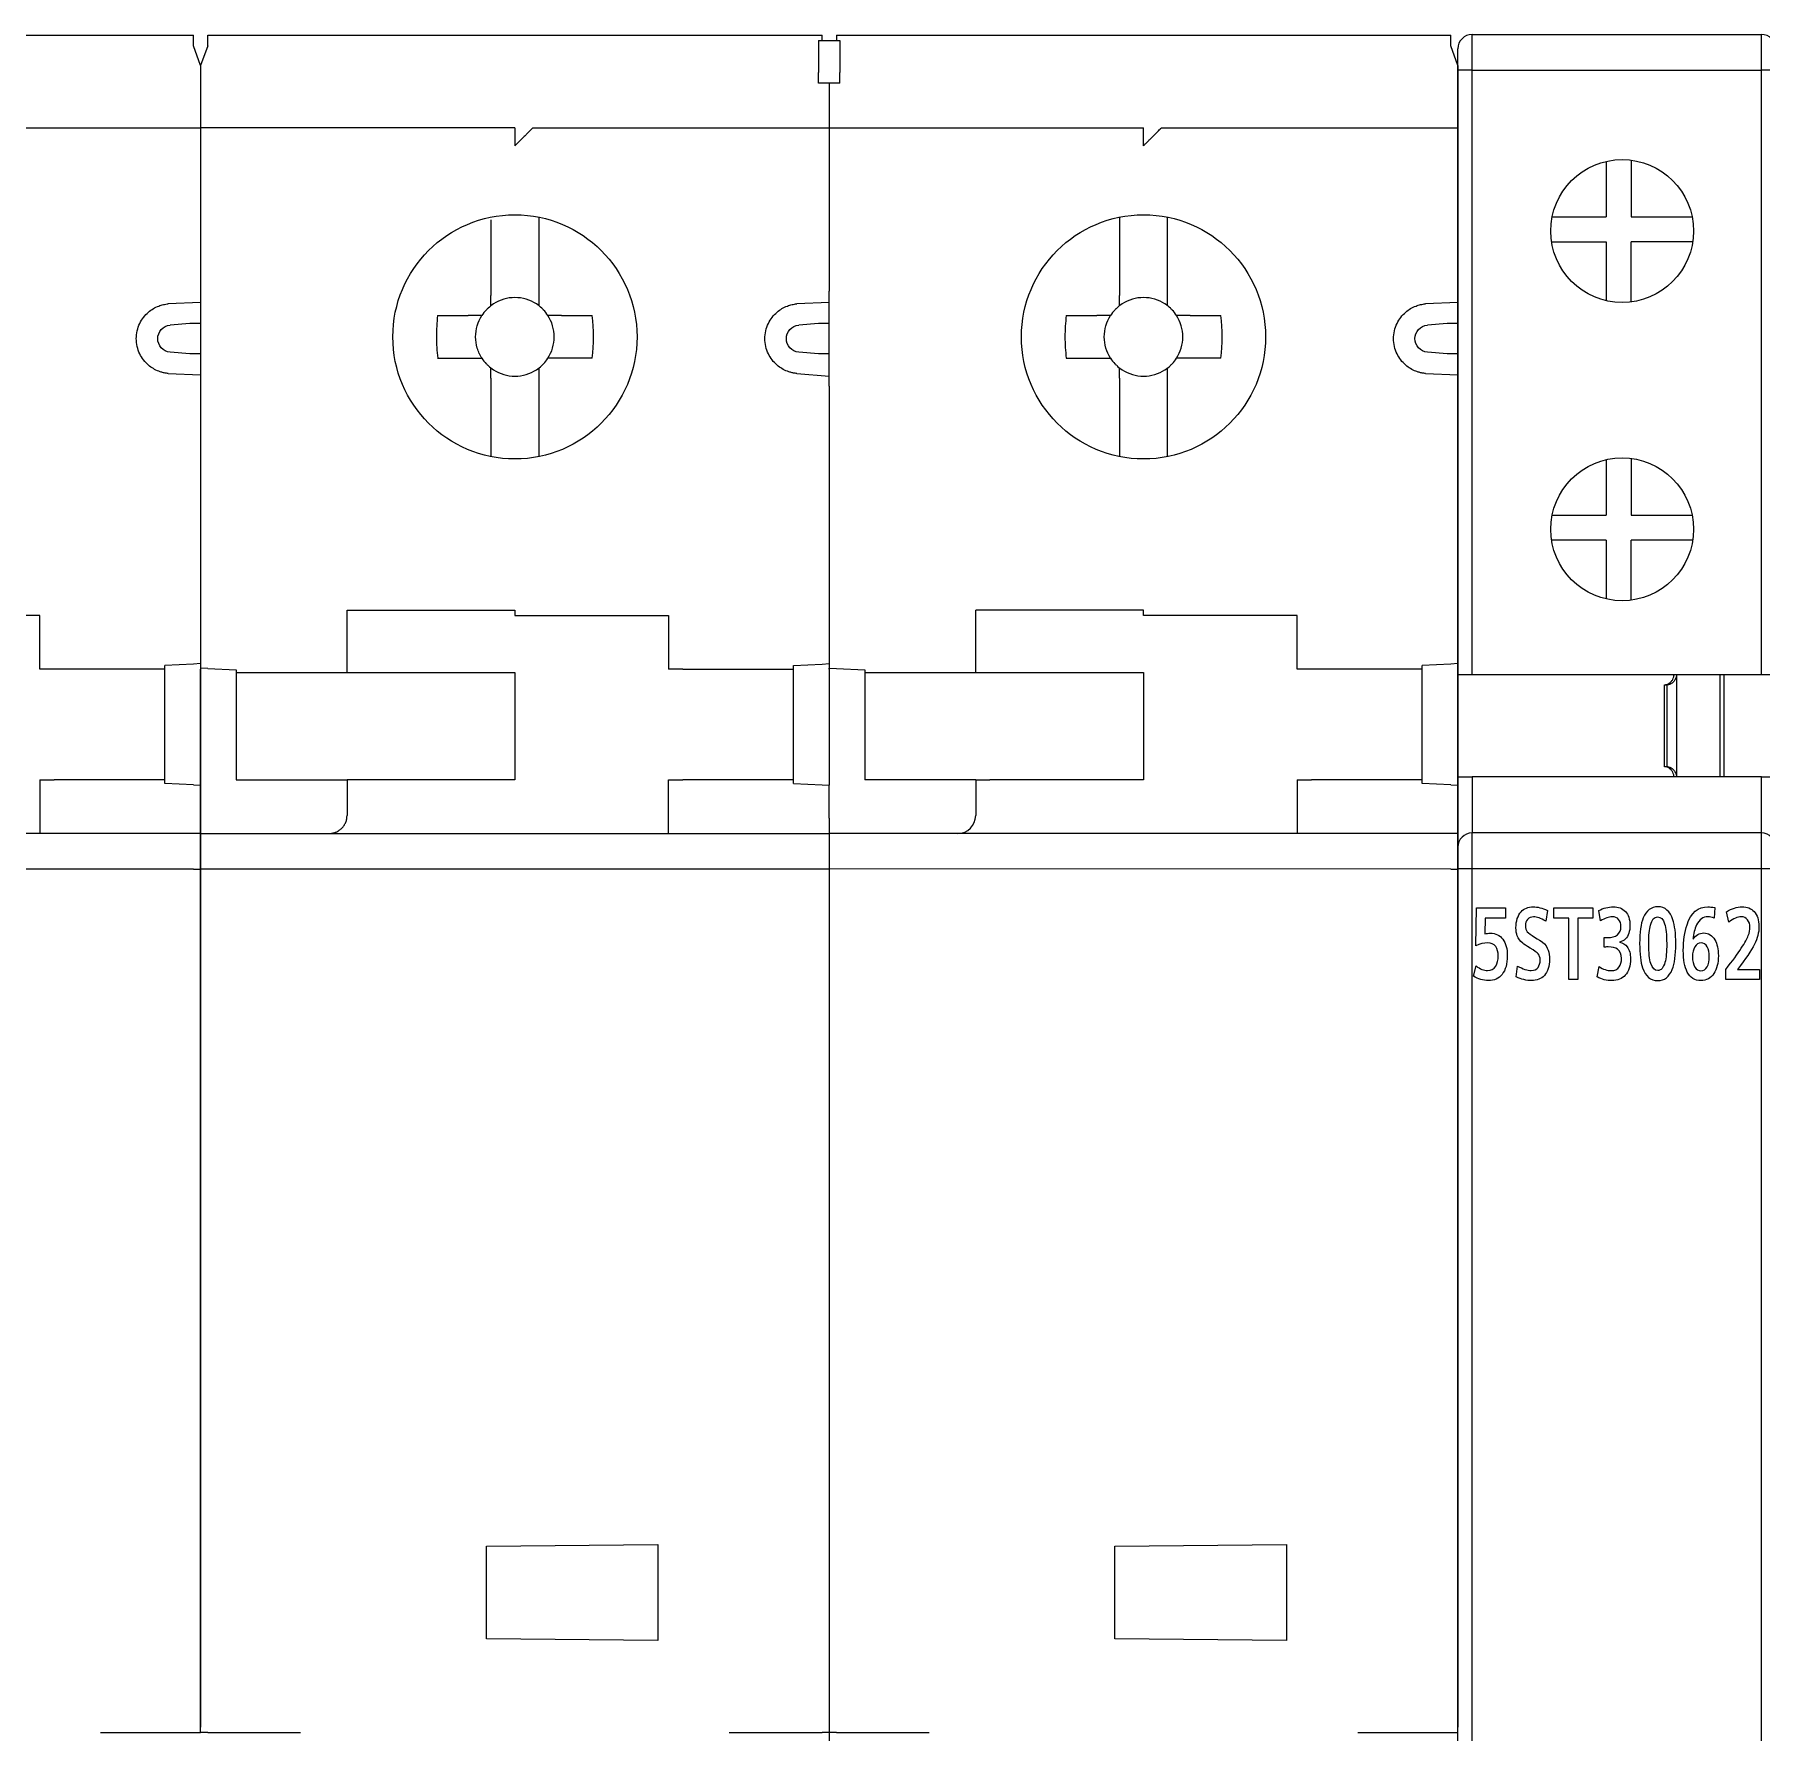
# Model space of a CAD drawing. Header units: millimetres. Extents: x 1359 to 3577, y 1336 to 3557.
# Drawn here: x 2552.13 to 2600.48, y 2729.81 to 2777.34 of the extents above; entities that cross this region are included whole.
import ezdxf

# ---------------------------------------------------------------- set-up
doc = ezdxf.new("R2010")
doc.units = ezdxf.units.MM
doc.layers.add('000-PI-Oprema', color=30, linetype='Continuous', lineweight=5)

msp = doc.modelspace()

# ---------------------------------------------------------------- linework, layer by layer
at = {"layer": '000-PI-Oprema', "color": 0, "lineweight": 0}
for p, q in [((2551.796, 2777.331), (2556.576, 2777.331)), ((2556.976, 2777.331), (2561.776, 2777.331)), ((2561.776, 2777.331), (2569.396, 2777.331)), ((2569.396, 2777.331), (2574.176, 2777.331)), ((2574.576, 2777.331), (2579.376, 2777.331)), ((2579.376, 2777.331), (2586.996, 2777.331)), ((2586.996, 2777.331), (2591.776, 2777.331)), ((2556.776, 2776.481), (2556.576, 2777.031)), ((2556.976, 2777.031), (2556.776, 2776.481)), ((2574.076, 2777.181), (2574.176, 2777.181)), ((2574.176, 2777.181), (2574.576, 2777.181)), ((2574.576, 2777.181), (2574.676, 2777.181)), ((2591.976, 2776.481), (2591.776, 2777.031)), ((2556.776, 2776.481), (2556.776, 2773.881)), ((2556.776, 2776.481), (2556.776, 2773.881)), ((2574.076, 2775.981), (2574.076, 2776.281)), ((2574.676, 2775.981), (2574.676, 2776.281)), ((2591.976, 2776.481), (2591.976, 2773.881)), ((2574.676, 2775.981), (2574.076, 2775.981)), ((2574.376, 2775.981), (2574.376, 2770.161)), ((2548.476, 2774.731), (2556.776, 2774.731)), ((2565.576, 2774.731), (2556.776, 2774.731)), ((2566.076, 2774.731), (2574.176, 2774.731)), ((2574.176, 2774.731), (2583.176, 2774.731)), ((2583.676, 2774.731), (2591.976, 2774.731)), ((2556.776, 2773.881), (2556.776, 2759.61)), ((2556.776, 2773.881), (2556.776, 2770.161)), ((2591.976, 2773.881), (2591.976, 2770.161)), ((2564.901, 2772.157), (2564.901, 2770.038)), ((2566.251, 2772.157), (2566.251, 2772.232)), ((2566.251, 2770.038), (2566.251, 2772.157)), ((2582.501, 2772.232), (2582.501, 2772.157)), ((2582.501, 2772.157), (2582.501, 2770.038)), ((2583.851, 2772.157), (2583.851, 2772.232)), ((2583.851, 2770.038), (2583.851, 2772.157)), ((2564.901, 2769.75), (2564.901, 2770.038)), ((2566.251, 2769.75), (2566.251, 2770.038)), ((2574.376, 2767.501), (2574.376, 2770.161)), ((2582.501, 2769.75), (2582.501, 2770.038)), ((2583.851, 2769.75), (2583.851, 2770.038)), ((2556.776, 2769.844), (2555.87, 2769.806)), ((2556.776, 2769.531), (2556.771, 2769.518)), ((2574.376, 2769.844), (2573.47, 2769.806)), ((2591.976, 2769.844), (2591.07, 2769.806)), ((2556.476, 2769.257), (2555.922, 2769.209)), ((2556.776, 2769.257), (2556.776, 2768.405)), ((2563.412, 2769.481), (2564.27, 2769.481)), ((2566.882, 2769.481), (2567.74, 2769.481)), ((2574.076, 2769.257), (2573.522, 2769.209)), ((2581.012, 2769.481), (2581.87, 2769.481)), ((2584.482, 2769.481), (2585.34, 2769.481)), ((2591.676, 2769.257), (2591.122, 2769.209)), ((2591.976, 2769.257), (2591.976, 2768.405)), ((2556.476, 2768.405), (2555.922, 2768.454)), ((2563.412, 2768.281), (2564.27, 2768.281)), ((2567.74, 2768.281), (2566.882, 2768.281)), ((2574.076, 2768.405), (2573.522, 2768.454)), ((2581.012, 2768.281), (2581.87, 2768.281)), ((2585.34, 2768.281), (2584.482, 2768.281)), ((2591.676, 2768.405), (2591.122, 2768.454)), ((2555.87, 2767.856), (2556.776, 2767.818)), ((2564.901, 2767.725), (2564.901, 2768.013)), ((2564.901, 2767.725), (2564.901, 2765.605)), ((2566.251, 2767.725), (2566.251, 2768.013)), ((2566.251, 2765.605), (2566.251, 2767.725)), ((2573.47, 2767.856), (2574.376, 2767.777)), ((2582.501, 2767.725), (2582.501, 2768.013)), ((2582.501, 2767.725), (2582.501, 2765.605)), ((2583.851, 2767.725), (2583.851, 2768.013)), ((2583.851, 2765.605), (2583.851, 2767.725)), ((2591.07, 2767.856), (2591.976, 2767.818)), ((2556.776, 2767.501), (2556.776, 2759.734)), ((2574.376, 2767.501), (2574.376, 2759.734)), ((2591.976, 2767.501), (2591.976, 2759.734)), ((2564.901, 2765.605), (2564.901, 2765.531)), ((2566.251, 2765.531), (2566.251, 2765.605)), ((2582.501, 2765.605), (2582.501, 2765.531)), ((2583.851, 2765.531), (2583.851, 2765.605)), ((2556.776, 2763.581), (2556.771, 2763.586)), ((2556.781, 2763.381), (2556.776, 2763.381)), ((2591.981, 2763.381), (2591.976, 2763.381)), ((2552.276, 2761.081), (2547.976, 2761.081)), ((2552.276, 2759.581), (2552.276, 2761.081)), ((2560.876, 2761.231), (2565.576, 2761.231)), ((2560.876, 2759.481), (2560.876, 2761.231)), ((2565.576, 2761.231), (2565.576, 2761.081)), ((2565.576, 2761.081), (2569.876, 2761.081)), ((2569.876, 2761.081), (2569.876, 2759.581)), ((2583.176, 2761.231), (2578.476, 2761.231)), ((2578.476, 2759.481), (2578.476, 2761.231)), ((2583.176, 2761.081), (2583.176, 2761.231)), ((2587.476, 2761.081), (2583.176, 2761.081)), ((2587.476, 2759.581), (2587.476, 2761.081)), ((2552.676, 2759.581), (2552.276, 2759.581)), ((2555.776, 2759.581), (2552.676, 2759.581)), ((2556.576, 2759.723), (2555.776, 2759.681)), ((2555.776, 2759.581), (2555.776, 2759.681)), ((2555.776, 2756.481), (2555.776, 2759.581)), ((2556.776, 2759.734), (2556.576, 2759.723)), ((2556.776, 2759.734), (2556.776, 2756.329)), ((2556.976, 2759.599), (2556.776, 2759.61)), ((2556.776, 2755.405), (2556.776, 2759.581)), ((2556.976, 2759.599), (2557.776, 2759.557)), ((2557.776, 2759.557), (2557.776, 2759.481)), ((2557.776, 2759.481), (2560.876, 2759.481)), ((2557.776, 2759.481), (2557.776, 2756.481)), ((2560.876, 2759.481), (2561.276, 2759.481)), ((2561.276, 2759.481), (2565.576, 2759.481)), ((2565.576, 2759.481), (2565.576, 2756.481)), ((2570.276, 2759.581), (2569.876, 2759.581)), ((2570.276, 2759.581), (2573.376, 2759.581)), ((2573.376, 2759.681), (2574.176, 2759.723)), ((2573.376, 2759.581), (2573.376, 2759.681)), ((2573.376, 2756.481), (2573.376, 2759.581)), ((2574.176, 2759.723), (2574.376, 2759.734)), ((2574.376, 2759.734), (2574.376, 2759.61)), ((2574.376, 2759.61), (2574.576, 2759.599)), ((2574.376, 2759.581), (2574.376, 2759.61)), ((2574.376, 2759.581), (2574.376, 2756.329)), ((2574.576, 2759.599), (2575.376, 2759.557)), ((2575.376, 2759.557), (2575.376, 2759.481)), ((2575.376, 2759.481), (2578.476, 2759.481)), ((2575.376, 2759.481), (2575.376, 2756.481)), ((2578.476, 2759.481), (2578.876, 2759.481)), ((2578.876, 2759.481), (2583.176, 2759.481)), ((2583.176, 2759.481), (2583.176, 2756.481)), ((2587.876, 2759.581), (2587.476, 2759.581)), ((2590.976, 2759.581), (2587.876, 2759.581)), ((2591.776, 2759.723), (2590.976, 2759.681)), ((2590.976, 2759.581), (2590.976, 2759.681)), ((2590.976, 2756.481), (2590.976, 2759.581)), ((2591.976, 2759.734), (2591.776, 2759.723)), ((2591.976, 2759.734), (2591.976, 2756.329)), ((2556.771, 2758.576), (2556.776, 2758.581)), ((2556.776, 2758.781), (2556.781, 2758.781)), ((2591.976, 2758.781), (2591.981, 2758.781)), ((2552.276, 2756.481), (2552.676, 2756.481)), ((2552.276, 2756.481), (2552.276, 2754.981)), ((2555.776, 2756.481), (2552.676, 2756.481)), ((2555.776, 2756.381), (2555.776, 2756.481)), ((2557.776, 2756.481), (2560.876, 2756.481)), ((2561.276, 2756.481), (2560.876, 2756.481)), ((2560.876, 2756.481), (2560.876, 2755.481)), ((2565.576, 2756.481), (2561.276, 2756.481)), ((2569.876, 2756.481), (2570.276, 2756.481)), ((2569.876, 2754.981), (2569.876, 2756.481)), ((2573.376, 2756.481), (2570.276, 2756.481)), ((2573.376, 2756.381), (2573.376, 2756.481)), ((2578.476, 2756.481), (2575.376, 2756.481)), ((2578.476, 2756.481), (2578.876, 2756.481)), ((2578.476, 2756.481), (2578.476, 2755.481)), ((2583.176, 2756.481), (2578.876, 2756.481)), ((2587.476, 2756.481), (2587.876, 2756.481)), ((2587.476, 2756.481), (2587.476, 2754.981)), ((2590.976, 2756.481), (2587.876, 2756.481)), ((2590.976, 2756.381), (2590.976, 2756.481)), ((2556.576, 2756.339), (2555.776, 2756.381)), ((2556.576, 2756.339), (2556.776, 2756.329)), ((2556.776, 2756.329), (2556.776, 2754.131)), ((2573.376, 2756.381), (2574.176, 2756.339)), ((2574.176, 2756.339), (2574.376, 2756.329)), ((2574.376, 2755.405), (2574.376, 2756.329)), ((2591.776, 2756.339), (2590.976, 2756.381)), ((2591.776, 2756.339), (2591.976, 2756.329)), ((2591.976, 2756.329), (2591.976, 2754.131)), ((2556.776, 2754.131), (2556.776, 2755.405)), ((2574.376, 2755.405), (2574.376, 2754.131)), ((2556.776, 2754.981), (2539.176, 2754.981)), ((2556.776, 2754.981), (2574.376, 2754.981)), ((2591.976, 2754.981), (2574.376, 2754.981)), ((2556.776, 2729.814), (2556.776, 2754.131)), ((2556.776, 2754.131), (2556.776, 2729.964)), ((2574.376, 2754.131), (2574.376, 2753.981)), ((2591.976, 2754.131), (2591.976, 2729.964)), ((2556.576, 2753.981), (2539.176, 2753.986)), ((2556.576, 2753.981), (2556.776, 2753.981)), ((2574.176, 2753.981), (2556.776, 2753.981)), ((2574.376, 2753.981), (2574.176, 2753.981)), ((2591.776, 2753.981), (2574.376, 2753.986)), ((2574.376, 2753.981), (2574.376, 2729.814)), ((2591.776, 2753.981), (2591.976, 2753.981)), ((2556.776, 2749.281), (2556.781, 2749.281)), ((2591.976, 2749.281), (2591.981, 2749.281)), ((2556.771, 2749.076), (2556.776, 2749.081)), ((2556.776, 2747.531), (2556.771, 2747.531)), ((2556.776, 2746.931), (2556.771, 2746.936)), ((2556.781, 2746.936), (2556.776, 2746.931)), ((2591.981, 2746.936), (2591.976, 2746.931)), ((2556.776, 2739.829), (2556.774, 2739.834)), ((2556.776, 2739.531), (2556.781, 2739.526)), ((2591.976, 2739.531), (2591.981, 2739.526)), ((2556.771, 2738.195), (2556.776, 2738.181)), ((2556.776, 2738.281), (2556.781, 2738.295)), ((2591.976, 2738.281), (2591.981, 2738.295)), ((2564.776, 2735.031), (2569.576, 2735.073)), ((2564.776, 2732.431), (2564.776, 2735.031)), ((2569.576, 2735.073), (2569.576, 2732.389)), ((2582.376, 2735.031), (2587.176, 2735.073)), ((2582.376, 2732.431), (2582.376, 2735.031)), ((2587.176, 2735.073), (2587.176, 2732.389)), ((2569.576, 2732.389), (2564.776, 2732.431)), ((2587.176, 2732.389), (2582.376, 2732.431)), ((2553.976, 2729.814), (2556.576, 2729.814)), ((2556.576, 2729.814), (2556.776, 2729.814)), ((2556.976, 2729.814), (2556.776, 2729.814)), ((2556.976, 2729.814), (2559.576, 2729.814)), ((2571.576, 2729.814), (2574.176, 2729.814)), ((2574.376, 2729.814), (2574.176, 2729.814)), ((2574.376, 2729.814), (2574.376, 2728.572)), ((2574.576, 2729.814), (2574.376, 2729.814)), ((2574.576, 2729.814), (2577.176, 2729.814)), ((2589.176, 2729.814), (2591.776, 2729.814)), ((2591.776, 2729.814), (2591.976, 2729.814))]:
    msp.add_line(p, q, dxfattribs=at)
at = {"layer": '000-PI-Oprema', "color": 0, "linetype": 'ByBlock', "lineweight": 0}
for p, q in [((2592.376, 2777.344), (2600.476, 2777.344)), ((2592.376, 2776.344), (2592.376, 2777.344)), ((2600.476, 2776.344), (2600.476, 2777.344)), ((2591.976, 2776.344), (2591.976, 2776.944)), ((2591.976, 2759.419), (2591.976, 2776.344)), ((2592.376, 2776.344), (2591.976, 2776.344)), ((2592.376, 2759.419), (2592.376, 2776.344)), ((2592.376, 2776.344), (2600.476, 2776.344)), ((2600.476, 2759.419), (2600.476, 2776.344)), ((2600.876, 2776.344), (2600.476, 2776.344)), ((2596.125, 2773.792), (2596.125, 2772.244)), ((2596.825, 2773.828), (2596.825, 2772.244)), ((2594.617, 2772.244), (2596.125, 2772.244)), ((2596.825, 2772.244), (2598.536, 2772.244)), ((2594.599, 2771.544), (2596.125, 2771.544)), ((2596.125, 2771.544), (2596.125, 2769.895)), ((2596.825, 2769.86), (2596.825, 2771.544)), ((2598.554, 2771.544), (2596.825, 2771.544)), ((2596.125, 2765.442), (2596.125, 2763.894)), ((2596.825, 2765.478), (2596.825, 2763.894)), ((2594.617, 2763.894), (2596.125, 2763.894)), ((2596.825, 2763.894), (2598.536, 2763.894)), ((2596.125, 2763.194), (2594.599, 2763.194)), ((2596.125, 2763.194), (2596.125, 2761.545)), ((2598.554, 2763.194), (2596.825, 2763.194)), ((2596.825, 2761.51), (2596.825, 2763.194)), ((2592.376, 2759.419), (2591.976, 2759.419)), ((2591.976, 2759.144), (2591.976, 2759.419)), ((2600.476, 2759.419), (2592.376, 2759.419)), ((2598.099, 2759.419), (2598.099, 2756.569)), ((2599.321, 2756.569), (2599.321, 2759.419)), ((2599.426, 2759.419), (2599.426, 2756.569)), ((2600.876, 2759.419), (2600.476, 2759.419)), ((2591.976, 2756.569), (2591.976, 2759.144)), ((2597.766, 2756.844), (2597.766, 2759.144)), ((2597.766, 2759.144), (2597.837, 2759.144)), ((2597.837, 2756.844), (2597.837, 2759.144)), ((2597.852, 2759.144), (2597.837, 2759.144)), ((2591.976, 2754.594), (2591.976, 2756.569)), ((2591.976, 2756.569), (2592.376, 2756.569)), ((2600.476, 2756.569), (2592.376, 2756.569)), ((2592.376, 2756.569), (2592.376, 2754.994)), ((2597.837, 2756.844), (2597.766, 2756.844)), ((2597.852, 2756.844), (2597.837, 2756.844)), ((2600.476, 2756.569), (2600.876, 2756.569)), ((2600.476, 2754.994), (2600.476, 2756.569)), ((2600.476, 2754.994), (2592.376, 2754.994)), ((2592.376, 2753.994), (2592.376, 2754.994)), ((2600.476, 2753.994), (2600.476, 2754.994)), ((2591.976, 2753.994), (2591.976, 2754.594)), ((2591.976, 2727.383), (2591.976, 2753.994)), ((2592.376, 2753.994), (2591.976, 2753.994)), ((2592.376, 2727.638), (2592.376, 2753.994)), ((2600.476, 2753.994), (2592.376, 2753.994)), ((2600.876, 2753.994), (2600.476, 2753.994)), ((2600.476, 2727.638), (2600.476, 2753.994)), ((2592.475, 2751.836), (2592.498, 2752.894)), ((2592.498, 2752.894), (2593.309, 2752.894)), ((2592.74, 2752.612), (2592.728, 2752.166)), ((2593.309, 2752.612), (2592.74, 2752.612)), ((2593.309, 2752.894), (2593.309, 2752.612)), ((2594.486, 2752.826), (2594.436, 2752.529)), ((2594.665, 2752.612), (2594.665, 2752.894)), ((2594.665, 2752.894), (2595.758, 2752.894)), ((2595.083, 2752.612), (2594.665, 2752.612)), ((2595.083, 2750.894), (2595.083, 2752.612)), ((2595.758, 2752.612), (2595.334, 2752.612)), ((2595.334, 2752.612), (2595.334, 2750.894)), ((2595.758, 2752.894), (2595.758, 2752.612)), ((2595.968, 2752.537), (2595.919, 2752.819)), ((2599.169, 2752.904), (2599.149, 2752.61)), ((2599.563, 2752.496), (2599.502, 2752.787)), ((2596.07, 2751.799), (2596.07, 2752.071)), ((2592.417, 2750.984), (2592.486, 2751.272)), ((2593.608, 2750.964), (2593.644, 2751.269)), ((2595.876, 2750.966), (2595.928, 2751.252)), ((2599.477, 2750.894), (2599.477, 2751.172)), ((2599.809, 2751.176), (2600.417, 2751.176)), ((2600.417, 2751.176), (2600.417, 2750.894)), ((2595.334, 2750.894), (2595.083, 2750.894)), ((2600.417, 2750.894), (2599.477, 2750.894))]:
    msp.add_line(p, q, dxfattribs=at)
for centre in [(2596.576, 2771.844), (2596.576, 2763.494)]:
    msp.add_circle(centre, 2, dxfattribs=at)
at = {"layer": '000-PI-Oprema', "color": 0, "lineweight": 0}
for centre in [(2565.576, 2768.881), (2583.176, 2768.881)]:
    msp.add_circle(centre, 3.418, dxfattribs=at)
at = {"layer": '000-PI-Oprema', "color": 0, "linetype": 'ByBlock', "lineweight": 0}
for centre, start, end in [((2592.376, 2776.944), 90, 180), ((2600.476, 2776.944), 0, 90), ((2592.376, 2754.594), 90, 180), ((2600.476, 2754.594), 0, 90)]:
    msp.add_arc(centre, 0.4, start, end, dxfattribs=at)
at = {"layer": '000-PI-Oprema', "color": 0, "lineweight": 0}
for centre, radius, start, end in [((2565.576, 2768.881), 1.1, 136.9319, 146.9443), ((2565.576, 2768.881), 1.1, 135, 136.9319), ((2565.576, 2768.881), 1.1, 123.0557, 133.0681), ((2565.576, 2768.881), 1.1, 46.9319, 56.9443), ((2565.576, 2768.881), 1.1, 45, 46.9319), ((2565.576, 2768.881), 1.1, 43.0681, 45), ((2565.576, 2768.881), 1.1, 33.0557, 43.0681), ((2583.176, 2768.881), 1.1, 136.9319, 146.9443), ((2583.176, 2768.881), 1.1, 135, 136.9319), ((2583.176, 2768.881), 1.1, 123.0557, 133.0681), ((2583.176, 2768.881), 1.1, 46.9319, 56.9443), ((2583.176, 2768.881), 1.1, 45, 46.9319), ((2583.176, 2768.881), 1.1, 43.0681, 45), ((2583.176, 2768.881), 1.1, 33.0557, 43.0681), ((2565.576, 2768.881), 1.1, 213.0557, 223.0681), ((2565.576, 2768.881), 1.1, 226.9319, 236.9443), ((2565.576, 2768.881), 1.1, 303.0557, 313.0681), ((2565.576, 2768.881), 1.1, 313.0681, 315), ((2565.576, 2768.881), 1.1, 315, 316.9319), ((2565.576, 2768.881), 1.1, 316.9319, 326.9443), ((2583.176, 2768.881), 1.1, 213.0557, 223.0681), ((2583.176, 2768.881), 1.1, 226.9319, 236.9443), ((2583.176, 2768.881), 1.1, 303.0557, 313.0681), ((2583.176, 2768.881), 1.1, 313.0681, 315), ((2583.176, 2768.881), 1.1, 315, 316.9319), ((2583.176, 2768.881), 1.1, 316.9319, 326.9443), ((2577.976, 2755.481), 0.5, 270, 0)]:
    msp.add_arc(centre, radius, start, end, dxfattribs=at)
for points, knots in [([(2556.576, 2777.031), (2556.576, 2777.088), (2556.576, 2777.141), (2556.576, 2777.277), (2556.576, 2777.331), (2556.576, 2777.331)], [0.262243, 0.262243, 0.262243, 0.262243, 0.5, 0.5, 1, 1, 1, 1]), ([(2556.976, 2777.031), (2556.976, 2777.057), (2556.976, 2777.112), (2556.976, 2777.187), (2556.976, 2777.252), (2556.976, 2777.298), (2556.976, 2777.326), (2556.976, 2777.329), (2556.976, 2777.331)], [0.2613825, 0.2613825, 0.2613825, 0.2613825, 0.3685854, 0.5000663, 0.6285535, 0.7600358, 0.8779631, 1, 1, 1, 1]), ([(2574.176, 2777.181), (2574.176, 2777.182), (2574.176, 2777.238), (2574.176, 2777.306), (2574.176, 2777.323), (2574.176, 2777.331)], [0, 0, 0, 0, 0.010834, 0.505413, 1, 1, 1, 1]), ([(2574.576, 2777.331), (2574.576, 2777.323), (2574.576, 2777.306), (2574.576, 2777.238), (2574.576, 2777.182), (2574.576, 2777.181)], [0, 0, 0, 0, 0.494587, 0.989166, 1, 1, 1, 1]), ([(2591.776, 2777.031), (2591.776, 2777.088), (2591.776, 2777.141), (2591.776, 2777.277), (2591.776, 2777.331), (2591.776, 2777.331)], [0.262243, 0.262243, 0.262243, 0.262243, 0.5, 0.5, 1, 1, 1, 1]), ([(2574.076, 2777.181), (2574.076, 2777.162), (2574.076, 2777.108), (2574.076, 2776.993), (2574.076, 2776.834), (2574.076, 2776.657), (2574.076, 2776.47), (2574.076, 2776.344), (2574.076, 2776.281)], [0.287427, 0.287427, 0.287427, 0.287427, 0.3699948, 0.5001298, 0.629921, 0.7600558, 0.879771, 1, 1, 1, 1]), ([(2574.676, 2777.181), (2574.676, 2777.133), (2574.676, 2777.068), (2574.676, 2776.803), (2574.676, 2776.543), (2574.676, 2776.281)], [0.2858647, 0.2858647, 0.2858647, 0.2858647, 0.5, 0.5, 1, 1, 1, 1]), ([(2565.576, 2774.731), (2565.576, 2774.73), (2565.576, 2774.729), (2565.576, 2774.716), (2565.576, 2774.694), (2565.576, 2774.652), (2565.576, 2774.588), (2565.576, 2774.508), (2565.576, 2774.42), (2565.576, 2774.326), (2565.576, 2774.263), (2565.576, 2774.231)], [0, 0, 0, 0, 0.080758, 0.160392, 0.240099, 0.368585, 0.500066, 0.628554, 0.760036, 0.877963, 1, 1, 1, 1]), ([(2566.076, 2774.731), (2566.076, 2774.731), (2566.074, 2774.73), (2566.065, 2774.72), (2566.05, 2774.706), (2566.029, 2774.684), (2566.002, 2774.657), (2565.969, 2774.624), (2565.922, 2774.577), (2565.855, 2774.51), (2565.774, 2774.428), (2565.679, 2774.334), (2565.614, 2774.269), (2565.576, 2774.231)], [0, 0, 0, 0, 0.056117, 0.113833, 0.173777, 0.236509, 0.302522, 0.372235, 0.446007, 0.56933, 0.712859, 0.83153, 1, 1, 1, 1]), ([(2583.176, 2774.231), (2583.176, 2774.362), (2583.176, 2774.492), (2583.176, 2774.677), (2583.176, 2774.731), (2583.176, 2774.731)], [0, 0, 0, 0, 0.5, 0.5, 1, 1, 1, 1]), ([(2583.176, 2774.231), (2583.198, 2774.253), (2583.242, 2774.297), (2583.306, 2774.361), (2583.377, 2774.432), (2583.454, 2774.509), (2583.53, 2774.585), (2583.593, 2774.648), (2583.64, 2774.695), (2583.671, 2774.726), (2583.674, 2774.729), (2583.676, 2774.731)], [0, 0, 0, 0, 0.097283, 0.192791, 0.287384, 0.42418, 0.554334, 0.675821, 0.789691, 0.896334, 1, 1, 1, 1]), ([(2556.776, 2770.16), (2556.776, 2770.16), (2556.776, 2770.158), (2556.776, 2770.145), (2556.776, 2770.123), (2556.776, 2770.084), (2556.776, 2770.014), (2556.776, 2769.901), (2556.776, 2769.763), (2556.776, 2769.606), (2556.776, 2769.435), (2556.776, 2769.316), (2556.776, 2769.257)], [0, 0, 0, 0, 0.062572, 0.124512, 0.186422, 0.248903, 0.373491, 0.498598, 0.623567, 0.749199, 0.874318, 1, 1, 1, 1]), ([(2566.176, 2769.803), (2565.999, 2769.919), (2565.788, 2769.981), (2565.365, 2769.981), (2565.154, 2769.919), (2564.976, 2769.803)], [0, 0, 0, 0, 0.5, 0.5, 1, 1, 1, 1]), ([(2583.776, 2769.803), (2583.599, 2769.919), (2583.388, 2769.981), (2582.965, 2769.981), (2582.754, 2769.919), (2582.576, 2769.803)], [0, 0, 0, 0, 0.5, 0.5, 1, 1, 1, 1]), ([(2591.976, 2770.16), (2591.976, 2770.16), (2591.976, 2770.158), (2591.976, 2770.145), (2591.976, 2770.123), (2591.976, 2770.084), (2591.976, 2770.014), (2591.976, 2769.901), (2591.976, 2769.763), (2591.976, 2769.606), (2591.976, 2769.435), (2591.976, 2769.316), (2591.976, 2769.257)], [0, 0, 0, 0, 0.062572, 0.124512, 0.186422, 0.248903, 0.373491, 0.498598, 0.623567, 0.749199, 0.874318, 1, 1, 1, 1]), ([(2555.87, 2767.856), (2555.839, 2767.86), (2555.779, 2767.867), (2555.69, 2767.888), (2555.579, 2767.924), (2555.45, 2767.987), (2555.305, 2768.092), (2555.173, 2768.231), (2555.064, 2768.408), (2554.992, 2768.611), (2554.968, 2768.831), (2554.992, 2769.052), (2555.064, 2769.254), (2555.173, 2769.432), (2555.304, 2769.57), (2555.45, 2769.676), (2555.593, 2769.744), (2555.734, 2769.789), (2555.824, 2769.8), (2555.87, 2769.806)], [0, 0, 0, 0, 0.031513, 0.062833, 0.094232, 0.152293, 0.210532, 0.279327, 0.348301, 0.424071, 0.50002, 0.57579, 0.651739, 0.720534, 0.789508, 0.84757, 0.905809, 0.95275, 1, 1, 1, 1]), ([(2573.47, 2767.856), (2573.439, 2767.86), (2573.379, 2767.867), (2573.29, 2767.888), (2573.179, 2767.924), (2573.05, 2767.987), (2572.905, 2768.092), (2572.773, 2768.231), (2572.664, 2768.408), (2572.592, 2768.611), (2572.568, 2768.831), (2572.592, 2769.052), (2572.664, 2769.254), (2572.773, 2769.432), (2572.904, 2769.57), (2573.05, 2769.676), (2573.193, 2769.744), (2573.334, 2769.789), (2573.424, 2769.8), (2573.47, 2769.806)], [0, 0, 0, 0, 0.031513, 0.062833, 0.094232, 0.152293, 0.210532, 0.279327, 0.348301, 0.424071, 0.50002, 0.57579, 0.651739, 0.720534, 0.789508, 0.84757, 0.905809, 0.95275, 1, 1, 1, 1]), ([(2591.07, 2767.856), (2591.039, 2767.86), (2590.979, 2767.867), (2590.89, 2767.888), (2590.779, 2767.924), (2590.65, 2767.987), (2590.505, 2768.092), (2590.373, 2768.231), (2590.264, 2768.408), (2590.192, 2768.611), (2590.168, 2768.831), (2590.192, 2769.052), (2590.264, 2769.254), (2590.373, 2769.432), (2590.504, 2769.57), (2590.65, 2769.676), (2590.793, 2769.744), (2590.934, 2769.789), (2591.024, 2769.8), (2591.07, 2769.806)], [0, 0, 0, 0, 0.031513, 0.062833, 0.094232, 0.152293, 0.210532, 0.279327, 0.348301, 0.424071, 0.50002, 0.57579, 0.651739, 0.720534, 0.789508, 0.84757, 0.905809, 0.95275, 1, 1, 1, 1]), ([(2555.922, 2768.454), (2555.829, 2768.462), (2555.739, 2768.506), (2555.613, 2768.644), (2555.576, 2768.738), (2555.576, 2768.925), (2555.613, 2769.018), (2555.739, 2769.156), (2555.829, 2769.2), (2555.922, 2769.209)], [0, 0, 0, 0, 0.25, 0.25, 0.5, 0.5, 0.75, 0.75, 1, 1, 1, 1]), ([(2556.776, 2769.257), (2556.776, 2769.257), (2556.744, 2769.257), (2556.633, 2769.257), (2556.555, 2769.257), (2556.476, 2769.257)], [0, 0, 0, 0, 0.5, 0.5, 1, 1, 1, 1]), ([(2563.412, 2769.481), (2563.388, 2769.282), (2563.364, 2768.881), (2563.388, 2768.48), (2563.413, 2768.281), (2563.412, 2768.281)], [-0.000008, -0.000008, -0.000008, -0.000008, 0.499992, 0.999992, 1, 1, 1, 1]), ([(2566.882, 2769.481), (2566.815, 2769.481), (2566.69, 2769.481), (2566.559, 2769.481), (2566.498, 2769.481)], [0, 0, 0, 0, 0.54278, 1, 1, 1, 1]), ([(2573.522, 2768.454), (2573.429, 2768.462), (2573.339, 2768.506), (2573.213, 2768.644), (2573.176, 2768.738), (2573.176, 2768.925), (2573.213, 2769.018), (2573.339, 2769.156), (2573.429, 2769.2), (2573.522, 2769.209)], [0, 0, 0, 0, 0.25, 0.25, 0.5, 0.5, 0.75, 0.75, 1, 1, 1, 1]), ([(2574.376, 2769.257), (2574.376, 2769.257), (2574.344, 2769.257), (2574.233, 2769.257), (2574.155, 2769.257), (2574.076, 2769.257)], [0, 0, 0, 0, 0.5, 0.5, 1, 1, 1, 1]), ([(2581.012, 2769.481), (2580.988, 2769.282), (2580.964, 2768.881), (2580.988, 2768.48), (2581.013, 2768.281), (2581.012, 2768.281)], [0, 0, 0, 0, 0.5, 1, 1.000008, 1.000008, 1.000008, 1.000008]), ([(2584.482, 2769.481), (2584.415, 2769.481), (2584.29, 2769.481), (2584.159, 2769.481), (2584.098, 2769.481)], [0, 0, 0, 0, 0.54278, 1, 1, 1, 1]), ([(2591.122, 2768.454), (2591.029, 2768.462), (2590.939, 2768.506), (2590.813, 2768.644), (2590.776, 2768.738), (2590.776, 2768.925), (2590.813, 2769.018), (2590.939, 2769.156), (2591.029, 2769.2), (2591.122, 2769.209)], [0, 0, 0, 0, 0.25, 0.25, 0.5, 0.5, 0.75, 0.75, 1, 1, 1, 1]), ([(2591.976, 2769.257), (2591.976, 2769.257), (2591.944, 2769.257), (2591.833, 2769.257), (2591.755, 2769.257), (2591.676, 2769.257)], [0, 0, 0, 0, 0.5, 0.5, 1, 1, 1, 1]), ([(2564.654, 2768.281), (2564.656, 2768.283), (2564.654, 2768.281), (2564.654, 2768.282), (2564.654, 2768.282), (2564.654, 2768.282), (2564.654, 2768.283), (2564.653, 2768.284), (2564.651, 2768.286), (2564.648, 2768.291), (2564.642, 2768.301), (2564.63, 2768.321), (2564.607, 2768.361), (2564.565, 2768.443), (2564.5, 2768.617), (2564.476, 2768.776), (2564.476, 2768.881)], [0, 0, 0, 0, 0.000244, 0.000244, 0.000488, 0.000977, 0.001953, 0.003906, 0.007813, 0.015625, 0.03125, 0.0625, 0.125, 0.25, 0.5, 1, 1, 1, 1]), ([(2582.254, 2768.281), (2582.254, 2768.281), (2582.139, 2768.459), (2582.076, 2768.67), (2582.076, 2768.881)], [0, 0, 0, 0, 0.0000079, 0.5000079, 0.5000079, 0.5000079, 0.5000079]), ([(2556.776, 2768.405), (2556.776, 2768.405), (2556.747, 2768.405), (2556.63, 2768.405), (2556.547, 2768.405), (2556.476, 2768.405)], [0, 0, 0, 0, 0.5, 0.5, 1, 1, 1, 1]), ([(2556.776, 2768.405), (2556.776, 2768.376), (2556.776, 2768.316), (2556.776, 2768.229), (2556.776, 2768.142), (2556.776, 2768.031), (2556.776, 2767.899), (2556.776, 2767.762), (2556.776, 2767.648), (2556.776, 2767.566), (2556.776, 2767.512), (2556.776, 2767.505), (2556.776, 2767.502)], [0, 0, 0, 0, 0.06314, 0.125631, 0.188079, 0.251095, 0.376332, 0.501694, 0.62641, 0.751388, 0.875439, 1, 1, 1, 1]), ([(2564.27, 2768.281), (2564.338, 2768.281), (2564.462, 2768.281), (2564.594, 2768.281), (2564.654, 2768.281)], [0, 0, 0, 0, 0.54278, 1, 1, 1, 1]), ([(2566.882, 2768.281), (2566.815, 2768.281), (2566.691, 2768.281), (2566.559, 2768.281), (2566.498, 2768.281)], [0, 0, 0, 0, 0.540007, 1, 1, 1, 1]), ([(2574.376, 2768.405), (2574.376, 2768.405), (2574.347, 2768.405), (2574.23, 2768.405), (2574.147, 2768.405), (2574.076, 2768.405)], [0, 0, 0, 0, 0.5, 0.5, 1, 1, 1, 1]), ([(2581.87, 2768.281), (2581.938, 2768.281), (2582.062, 2768.281), (2582.194, 2768.281), (2582.254, 2768.281)], [0, 0, 0, 0, 0.54278, 1, 1, 1, 1]), ([(2584.482, 2768.281), (2584.415, 2768.281), (2584.291, 2768.281), (2584.159, 2768.281), (2584.098, 2768.281)], [0, 0, 0, 0, 0.540007, 1, 1, 1, 1]), ([(2591.976, 2768.405), (2591.976, 2768.405), (2591.947, 2768.405), (2591.83, 2768.405), (2591.747, 2768.405), (2591.676, 2768.405)], [0, 0, 0, 0, 0.5, 0.5, 1, 1, 1, 1]), ([(2591.976, 2768.405), (2591.976, 2768.376), (2591.976, 2768.316), (2591.976, 2768.229), (2591.976, 2768.142), (2591.976, 2768.031), (2591.976, 2767.899), (2591.976, 2767.762), (2591.976, 2767.648), (2591.976, 2767.566), (2591.976, 2767.512), (2591.976, 2767.505), (2591.976, 2767.502)], [0, 0, 0, 0, 0.06314, 0.125631, 0.188079, 0.251095, 0.376332, 0.501694, 0.62641, 0.751388, 0.875439, 1, 1, 1, 1]), ([(2564.976, 2767.959), (2565.154, 2767.844), (2565.365, 2767.781), (2565.788, 2767.781), (2565.999, 2767.844), (2566.176, 2767.959)], [0, 0, 0, 0, 0.5, 0.5, 1, 1, 1, 1]), ([(2582.576, 2767.959), (2582.754, 2767.844), (2582.965, 2767.781), (2583.388, 2767.781), (2583.599, 2767.844), (2583.776, 2767.959)], [0, 0, 0, 0, 0.5, 0.5, 1, 1, 1, 1]), ([(2560.376, 2754.981), (2560.397, 2754.982), (2560.434, 2754.983), (2560.487, 2754.993), (2560.53, 2755.005), (2560.587, 2755.026), (2560.655, 2755.062), (2560.732, 2755.125), (2560.794, 2755.201), (2560.841, 2755.29), (2560.871, 2755.385), (2560.874, 2755.45), (2560.876, 2755.481)], [0, 0, 0, 0, 0.090538, 0.168629, 0.234274, 0.28748, 0.430983, 0.554467, 0.680811, 0.79553, 0.900937, 1, 1, 1, 1]), ([(2556.776, 2754.131), (2556.776, 2754.13), (2556.776, 2754.128), (2556.776, 2754.113), (2556.776, 2754.085), (2556.776, 2754.041), (2556.776, 2754.001), (2556.776, 2753.981)], [0, 0, 0, 0, 0.169382, 0.332374, 0.500748, 0.7482, 1, 1, 1, 1]), ([(2574.376, 2754.081), (2574.376, 2754.077), (2574.376, 2754.071), (2574.376, 2754.003), (2574.376, 2753.986)], [0, 0, 0, 0, 0.751055, 1, 1, 1, 1]), ([(2591.976, 2754.131), (2591.976, 2754.13), (2591.976, 2754.128), (2591.976, 2754.113), (2591.976, 2754.085), (2591.976, 2754.041), (2591.976, 2754.001), (2591.976, 2753.981)], [0, 0, 0, 0, 0.169382, 0.332374, 0.500748, 0.7482, 1, 1, 1, 1])]:
    msp.add_open_spline(points, degree=3, knots=knots, dxfattribs=at)
for points in [[(2564.798, 2769.659), (2564.807, 2769.668), (2564.816, 2769.676), (2564.825, 2769.685)], [(2582.398, 2769.659), (2582.407, 2769.668), (2582.416, 2769.676), (2582.425, 2769.685)], [(2564.654, 2769.481), (2564.52, 2769.481), (2564.394, 2769.481), (2564.27, 2769.481)], [(2564.476, 2768.881), (2564.476, 2769.093), (2564.539, 2769.304), (2564.654, 2769.481)], [(2566.676, 2768.881), (2566.676, 2769.093), (2566.614, 2769.304), (2566.498, 2769.481)], [(2567.74, 2768.281), (2567.788, 2768.68), (2567.788, 2769.083), (2567.74, 2769.481)], [(2582.254, 2769.481), (2582.12, 2769.481), (2581.994, 2769.481), (2581.87, 2769.481)], [(2582.076, 2768.881), (2582.076, 2769.093), (2582.139, 2769.304), (2582.254, 2769.481)], [(2584.276, 2768.881), (2584.276, 2769.093), (2584.214, 2769.304), (2584.098, 2769.481)], [(2585.34, 2768.281), (2585.388, 2768.68), (2585.388, 2769.083), (2585.34, 2769.481)], [(2566.498, 2768.281), (2566.614, 2768.459), (2566.676, 2768.67), (2566.676, 2768.881)], [(2584.098, 2768.281), (2584.214, 2768.459), (2584.276, 2768.67), (2584.276, 2768.881)], [(2564.798, 2768.103), (2564.79, 2768.112), (2564.781, 2768.121), (2564.773, 2768.13)], [(2564.825, 2768.078), (2564.816, 2768.086), (2564.807, 2768.095), (2564.798, 2768.103)], [(2582.398, 2768.103), (2582.39, 2768.112), (2582.381, 2768.121), (2582.373, 2768.13)], [(2582.425, 2768.078), (2582.416, 2768.086), (2582.407, 2768.095), (2582.398, 2768.103)]]:
    msp.add_open_spline(points, degree=3, dxfattribs=at)
at = {"layer": '000-PI-Oprema', "color": 0, "linetype": 'ByBlock', "lineweight": 0}
for points, knots in [([(2597.772, 2759.144), (2597.792, 2759.144), (2597.833, 2759.15), (2597.894, 2759.18), (2597.95, 2759.227), (2597.994, 2759.289), (2598.021, 2759.355), (2598.029, 2759.4), (2598.03, 2759.419)], [0, 0, 0, 0, 0.175589, 0.351177, 0.526766, 0.702354, 0.877943, 1, 1, 1, 1]), ([(2598.098, 2759.419), (2598.097, 2759.407), (2598.096, 2759.395), (2598.092, 2759.373), (2598.089, 2759.363), (2598.083, 2759.343), (2598.08, 2759.334), (2598.069, 2759.306), (2598.06, 2759.288), (2598.044, 2759.263), (2598.038, 2759.255), (2598.026, 2759.239), (2598.013, 2759.224), (2598, 2759.212), (2597.986, 2759.199), (2597.979, 2759.194), (2597.958, 2759.178), (2597.944, 2759.169), (2597.922, 2759.16), (2597.915, 2759.157), (2597.901, 2759.152), (2597.895, 2759.15), (2597.875, 2759.145), (2597.863, 2759.144), (2597.852, 2759.144)], [0, 0, 0, 0, 0.078296, 0.078296, 0.144132, 0.144132, 0.209968, 0.209968, 0.34164, 0.34164, 0.407476, 0.407476, 0.473312, 0.539148, 0.539148, 0.604984, 0.604984, 0.736656, 0.736656, 0.802492, 0.802492, 0.868328, 0.868328, 1, 1, 1, 1]), ([(2598.03, 2756.569), (2598.029, 2756.588), (2598.021, 2756.633), (2597.994, 2756.699), (2597.95, 2756.761), (2597.894, 2756.808), (2597.833, 2756.837), (2597.792, 2756.844), (2597.772, 2756.844)], [0, 0, 0, 0, 0.122057, 0.297646, 0.473234, 0.648823, 0.824411, 1, 1, 1, 1]), ([(2597.852, 2756.844), (2597.863, 2756.844), (2597.875, 2756.843), (2597.895, 2756.838), (2597.901, 2756.836), (2597.915, 2756.831), (2597.922, 2756.828), (2597.944, 2756.818), (2597.958, 2756.81), (2597.979, 2756.794), (2597.986, 2756.789), (2598, 2756.777), (2598.013, 2756.763), (2598.026, 2756.749), (2598.038, 2756.733), (2598.044, 2756.725), (2598.06, 2756.7), (2598.069, 2756.682), (2598.08, 2756.654), (2598.083, 2756.644), (2598.089, 2756.625), (2598.092, 2756.615), (2598.096, 2756.593), (2598.097, 2756.581), (2598.098, 2756.569)], [0, 0, 0, 0, 0.131674, 0.131674, 0.197511, 0.197511, 0.263348, 0.263348, 0.395022, 0.395022, 0.460859, 0.460859, 0.526697, 0.592534, 0.592534, 0.658371, 0.658371, 0.790045, 0.790045, 0.855882, 0.855882, 0.921719, 0.921719, 1, 1, 1, 1]), ([(2593.639, 2752.112), (2593.615, 2752.177), (2593.603, 2752.252), (2593.603, 2752.531), (2593.652, 2752.68), (2593.831, 2752.881), (2593.943, 2752.927), (2594.203, 2752.927), (2594.336, 2752.893), (2594.486, 2752.826)], [0, 0, 0, 0, 0.147499, 0.147499, 0.478915, 0.478915, 0.764253, 0.764253, 1, 1, 1, 1]), ([(2593.93, 2752.576), (2593.887, 2752.529), (2593.866, 2752.468), (2593.866, 2752.326), (2593.884, 2752.272), (2593.92, 2752.228)], [0, 0, 0, 0, 0.539326, 0.539326, 1, 1, 1, 1]), ([(2594.436, 2752.529), (2594.303, 2752.605), (2594.189, 2752.644), (2594.025, 2752.644), (2593.97, 2752.622), (2593.93, 2752.576)], [0, 0, 0, 0, 0.576744, 0.576744, 1, 1, 1, 1]), ([(2595.919, 2752.819), (2596.051, 2752.891), (2596.187, 2752.927), (2596.472, 2752.927), (2596.584, 2752.883), (2596.752, 2752.707), (2596.795, 2752.577), (2596.795, 2752.241), (2596.752, 2752.113), (2596.667, 2752.026)], [0, 0, 0, 0, 0.239001, 0.239001, 0.484461, 0.484461, 0.74061, 0.74061, 1, 1, 1, 1]), ([(2596.478, 2752.575), (2596.436, 2752.623), (2596.375, 2752.647), (2596.204, 2752.647), (2596.095, 2752.61), (2595.968, 2752.537)], [0, 0, 0, 0, 0.463252, 0.463252, 1, 1, 1, 1]), ([(2596.07, 2752.071), (2596.106, 2752.067), (2596.138, 2752.064), (2596.291, 2752.064), (2596.383, 2752.09), (2596.508, 2752.198), (2596.542, 2752.276), (2596.542, 2752.46), (2596.52, 2752.526), (2596.478, 2752.575)], [0, 0, 0, 0, 0.066415, 0.066415, 0.367554, 0.367554, 0.712028, 0.712028, 1, 1, 1, 1]), ([(2597.147, 2751.219), (2597.093, 2751.383), (2597.066, 2751.607), (2597.066, 2752.214), (2597.099, 2752.454), (2597.249, 2752.823), (2597.387, 2752.927), (2597.776, 2752.927), (2597.916, 2752.806), (2598.051, 2752.406), (2598.076, 2752.182), (2598.076, 2751.576), (2598.044, 2751.335), (2597.894, 2750.965), (2597.758, 2750.862), (2597.37, 2750.862), (2597.226, 2750.982), (2597.147, 2751.219)], [0, 0, 0, 0, 0.102607, 0.102607, 0.215344, 0.215344, 0.359602, 0.359602, 0.508449, 0.508449, 0.605424, 0.605424, 0.712738, 0.712738, 0.850747, 0.850747, 1, 1, 1, 1]), ([(2597.774, 2751.371), (2597.807, 2751.49), (2597.823, 2751.664), (2597.823, 2752.149), (2597.804, 2752.333), (2597.723, 2752.58), (2597.657, 2752.644), (2597.476, 2752.644), (2597.409, 2752.567), (2597.336, 2752.3), (2597.32, 2752.126), (2597.32, 2751.64), (2597.339, 2751.455), (2597.421, 2751.209), (2597.486, 2751.144), (2597.665, 2751.144), (2597.733, 2751.221), (2597.774, 2751.371)], [0, 0, 0, 0, 0.111532, 0.111532, 0.232718, 0.232718, 0.368116, 0.368116, 0.509326, 0.509326, 0.615302, 0.615302, 0.730693, 0.730693, 0.859368, 0.859368, 1, 1, 1, 1]), ([(2598.561, 2752.022), (2598.64, 2752.136), (2598.739, 2752.194), (2598.992, 2752.194), (2599.096, 2752.129), (2599.237, 2751.892), (2599.269, 2751.745), (2599.269, 2751.352), (2599.228, 2751.186), (2599.058, 2750.928), (2598.937, 2750.862), (2598.61, 2750.862), (2598.483, 2750.94), (2598.326, 2751.241), (2598.288, 2751.441), (2598.288, 2751.979), (2598.323, 2752.22), (2598.505, 2752.759), (2598.7, 2752.927), (2599.027, 2752.927), (2599.09, 2752.919), (2599.169, 2752.904)], [0, 0, 0, 0, 0.089461, 0.089461, 0.19129, 0.19129, 0.276772, 0.276772, 0.371724, 0.371724, 0.473605, 0.473605, 0.585698, 0.585698, 0.686027, 0.686027, 0.793303, 0.793303, 0.969646, 0.969646, 1, 1, 1, 1]), ([(2599.149, 2752.61), (2599.082, 2752.635), (2599.026, 2752.647), (2598.842, 2752.647), (2598.733, 2752.571), (2598.605, 2752.31), (2598.573, 2752.178), (2598.561, 2752.022)], [0, 0, 0, 0, 0.154498, 0.154498, 0.648893, 0.648893, 1, 1, 1, 1]), ([(2599.502, 2752.787), (2599.644, 2752.88), (2599.789, 2752.927), (2600.077, 2752.927), (2600.189, 2752.882), (2600.361, 2752.694), (2600.406, 2752.555), (2600.406, 2752.208), (2600.364, 2752.044), (2600.189, 2751.699), (2600.032, 2751.464), (2599.809, 2751.176)], [0, 0, 0, 0, 0.197997, 0.197997, 0.390323, 0.390323, 0.600635, 0.600635, 0.791326, 0.791326, 1, 1, 1, 1]), ([(2600.089, 2752.561), (2600.041, 2752.618), (2599.98, 2752.647), (2599.807, 2752.647), (2599.693, 2752.597), (2599.563, 2752.496)], [0, 0, 0, 0, 0.421978, 0.421978, 1, 1, 1, 1]), ([(2592.728, 2752.166), (2592.781, 2752.18), (2592.833, 2752.187), (2593.035, 2752.187), (2593.152, 2752.132), (2593.319, 2751.909), (2593.361, 2751.75), (2593.361, 2751.332), (2593.312, 2751.161), (2593.126, 2750.919), (2592.998, 2750.862), (2592.682, 2750.862), (2592.543, 2750.902), (2592.417, 2750.984)], [0, 0, 0, 0, 0.060999, 0.060999, 0.245846, 0.245846, 0.438646, 0.438646, 0.644032, 0.644032, 0.829922, 0.829922, 1, 1, 1, 1]), ([(2593.92, 2752.228), (2593.954, 2752.187), (2594.022, 2752.135), (2594.231, 2752.016), (2594.305, 2751.969), (2594.424, 2751.872), (2594.478, 2751.797), (2594.532, 2751.638), (2594.545, 2751.556), (2594.545, 2751.263), (2594.496, 2751.11), (2594.31, 2750.909), (2594.189, 2750.862), (2593.896, 2750.862), (2593.753, 2750.896), (2593.608, 2750.964)], [0, 0, 0, 0, 0.06591, 0.06591, 0.134283, 0.134283, 0.266631, 0.266631, 0.375393, 0.375393, 0.604525, 0.604525, 0.8097, 0.8097, 1, 1, 1, 1]), ([(2599.477, 2751.172), (2599.667, 2751.415), (2599.812, 2751.613), (2600.012, 2751.92), (2600.078, 2752.039), (2600.138, 2752.203), (2600.153, 2752.28), (2600.153, 2752.44), (2600.131, 2752.509), (2600.089, 2752.561)], [0, 0, 0, 0, 0.241599, 0.241599, 0.48433, 0.48433, 0.720892, 0.720892, 1, 1, 1, 1]), ([(2592.486, 2751.272), (2592.6, 2751.185), (2592.707, 2751.141), (2592.909, 2751.141), (2592.984, 2751.184), (2593.084, 2751.346), (2593.108, 2751.44), (2593.108, 2751.66), (2593.084, 2751.746), (2592.986, 2751.882), (2592.908, 2751.917), (2592.71, 2751.917), (2592.601, 2751.89), (2592.475, 2751.836)], [0, 0, 0, 0, 0.183777, 0.183777, 0.364802, 0.364802, 0.526509, 0.526509, 0.682114, 0.682114, 0.849904, 0.849904, 1, 1, 1, 1]), ([(2593.644, 2751.269), (2593.797, 2751.186), (2593.926, 2751.144), (2594.114, 2751.144), (2594.176, 2751.173), (2594.26, 2751.284), (2594.28, 2751.352), (2594.28, 2751.51), (2594.262, 2751.568), (2594.225, 2751.611)], [0, 0, 0, 0, 0.317436, 0.317436, 0.566113, 0.566113, 0.793249, 0.793249, 1, 1, 1, 1]), ([(2594.225, 2751.611), (2594.192, 2751.649), (2594.117, 2751.703), (2593.897, 2751.833), (2593.827, 2751.878), (2593.793, 2751.906)], [0, 0, 0, 0, 0.523034, 0.523034, 1, 1, 1, 1]), ([(2596.501, 2751.936), (2596.596, 2751.916), (2596.668, 2751.874), (2596.779, 2751.726), (2596.81, 2751.611), (2596.81, 2751.272), (2596.761, 2751.121), (2596.575, 2750.91), (2596.45, 2750.86), (2596.143, 2750.86), (2596.006, 2750.896), (2595.876, 2750.966)], [0, 0, 0, 0, 0.141634, 0.141634, 0.328912, 0.328912, 0.577481, 0.577481, 0.802092, 0.802092, 1, 1, 1, 1]), ([(2595.928, 2751.252), (2596.044, 2751.177), (2596.158, 2751.14), (2596.371, 2751.14), (2596.445, 2751.175), (2596.536, 2751.309), (2596.557, 2751.386), (2596.557, 2751.598), (2596.519, 2751.685), (2596.387, 2751.783), (2596.302, 2751.804), (2596.159, 2751.804), (2596.119, 2751.802), (2596.07, 2751.799)], [0, 0, 0, 0, 0.211724, 0.211724, 0.403351, 0.403351, 0.56896, 0.56896, 0.788487, 0.788487, 0.955678, 0.955678, 1, 1, 1, 1]), ([(2598.607, 2751.802), (2598.565, 2751.732), (2598.545, 2751.64), (2598.545, 2751.406), (2598.567, 2751.311), (2598.61, 2751.241)], [0, 0, 0, 0, 0.4819, 0.4819, 1, 1, 1, 1]), ([(2598.61, 2751.241), (2598.654, 2751.171), (2598.712, 2751.135), (2598.854, 2751.135), (2598.911, 2751.172), (2598.996, 2751.319), (2599.016, 2751.414), (2599.016, 2751.648), (2598.998, 2751.739), (2598.919, 2751.881), (2598.861, 2751.919), (2598.713, 2751.919), (2598.653, 2751.88), (2598.607, 2751.802)], [0, 0, 0, 0, 0.167151, 0.167151, 0.337013, 0.337013, 0.499217, 0.499217, 0.654961, 0.654961, 0.829259, 0.829259, 1, 1, 1, 1])]:
    msp.add_open_spline(points, degree=3, knots=knots, dxfattribs=at)
for points in [[(2593.793, 2751.906), (2593.719, 2751.965), (2593.668, 2752.034), (2593.639, 2752.112)], [(2596.667, 2752.026), (2596.627, 2751.983), (2596.571, 2751.954), (2596.501, 2751.936)]]:
    msp.add_open_spline(points, degree=3, dxfattribs=at)

doc.saveas('drawing.dxf')
